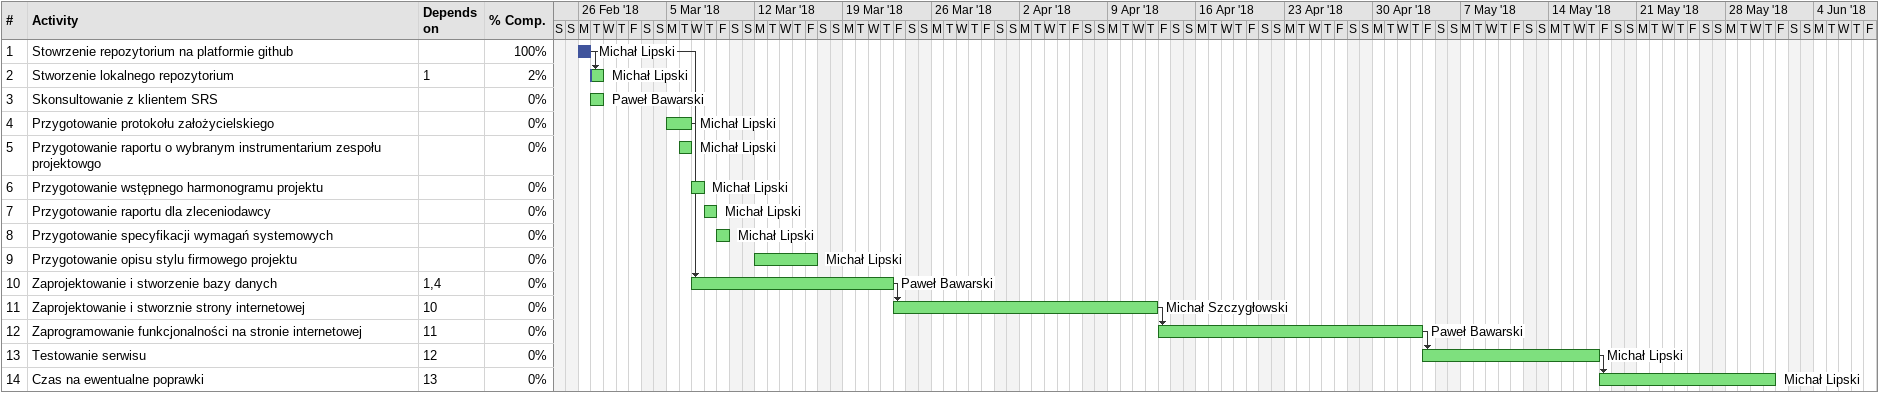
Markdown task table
| ID | Task | Start | Finish | Predecessors | Resources | % complete |
|---|---|---|---|---|---|---|
| 1 | Stowrzenie repozytorium na platformie github | 2018-02-26 | 2018-02-26 |  | Michał Lipski | 100 |
| 2 | Stworzenie lokalnego repozytorium | 2018-02-27 | 2018-02-27 | 1 | Michał Lipski | 2 |
| 3 | Skonsultowanie z klientem SRS | 2018-02-27 | 2018-02-27 |  | Paweł Bawarski | 0 |
| 4 | Przygotowanie protokołu założycielskiego | 2018-03-05 | 2018-03-06 |  | Michał Lipski | 0 |
| 5 | Przygotowanie raportu o wybranym instrumentarium zespołu projektowgo | 2018-03-06 | 2018-03-06 |  | Michał Lipski | 0 |
| 6 | Przygotowanie wstępnego harmonogramu projektu | 2018-03-07 | 2018-03-07 |  | Michał Lipski | 0 |
| 7 | Przygotowanie raportu dla zleceniodawcy | 2018-03-08 | 2018-03-08 |  | Michał Lipski | 0 |
| 8 | Przygotowanie specyfikacji wymagań systemowych | 2018-03-09 | 2018-03-09 |  | Michał Lipski | 0 |
| 9 | Przygotowanie opisu stylu firmowego projektu | 2018-03-12 | 2018-03-16 |  | Michał Lipski | 0 |
| 10 | Zaprojektowanie i stworzenie bazy danych | 2018-03-07 | 2018-03-22 | 1, 4 | Paweł Bawarski | 0 |
| 11 | Zaprojektowanie i stworznie strony internetowej | 2018-03-23 | 2018-04-12 | 10 | Michał Szczygłowski | 0 |
| 12 | Zaprogramowanie funkcjonalności na stronie internetowej | 2018-04-13 | 2018-05-03 | 11 | Paweł Bawarski | 0 |
| 13 | Testowanie serwisu | 2018-05-04 | 2018-05-17 | 12 | Michał Lipski | 0 |
| 14 | Czas na ewentualne poprawki | 2018-05-18 | 2018-05-31 | 13 | Michał Lipski | 0 |
